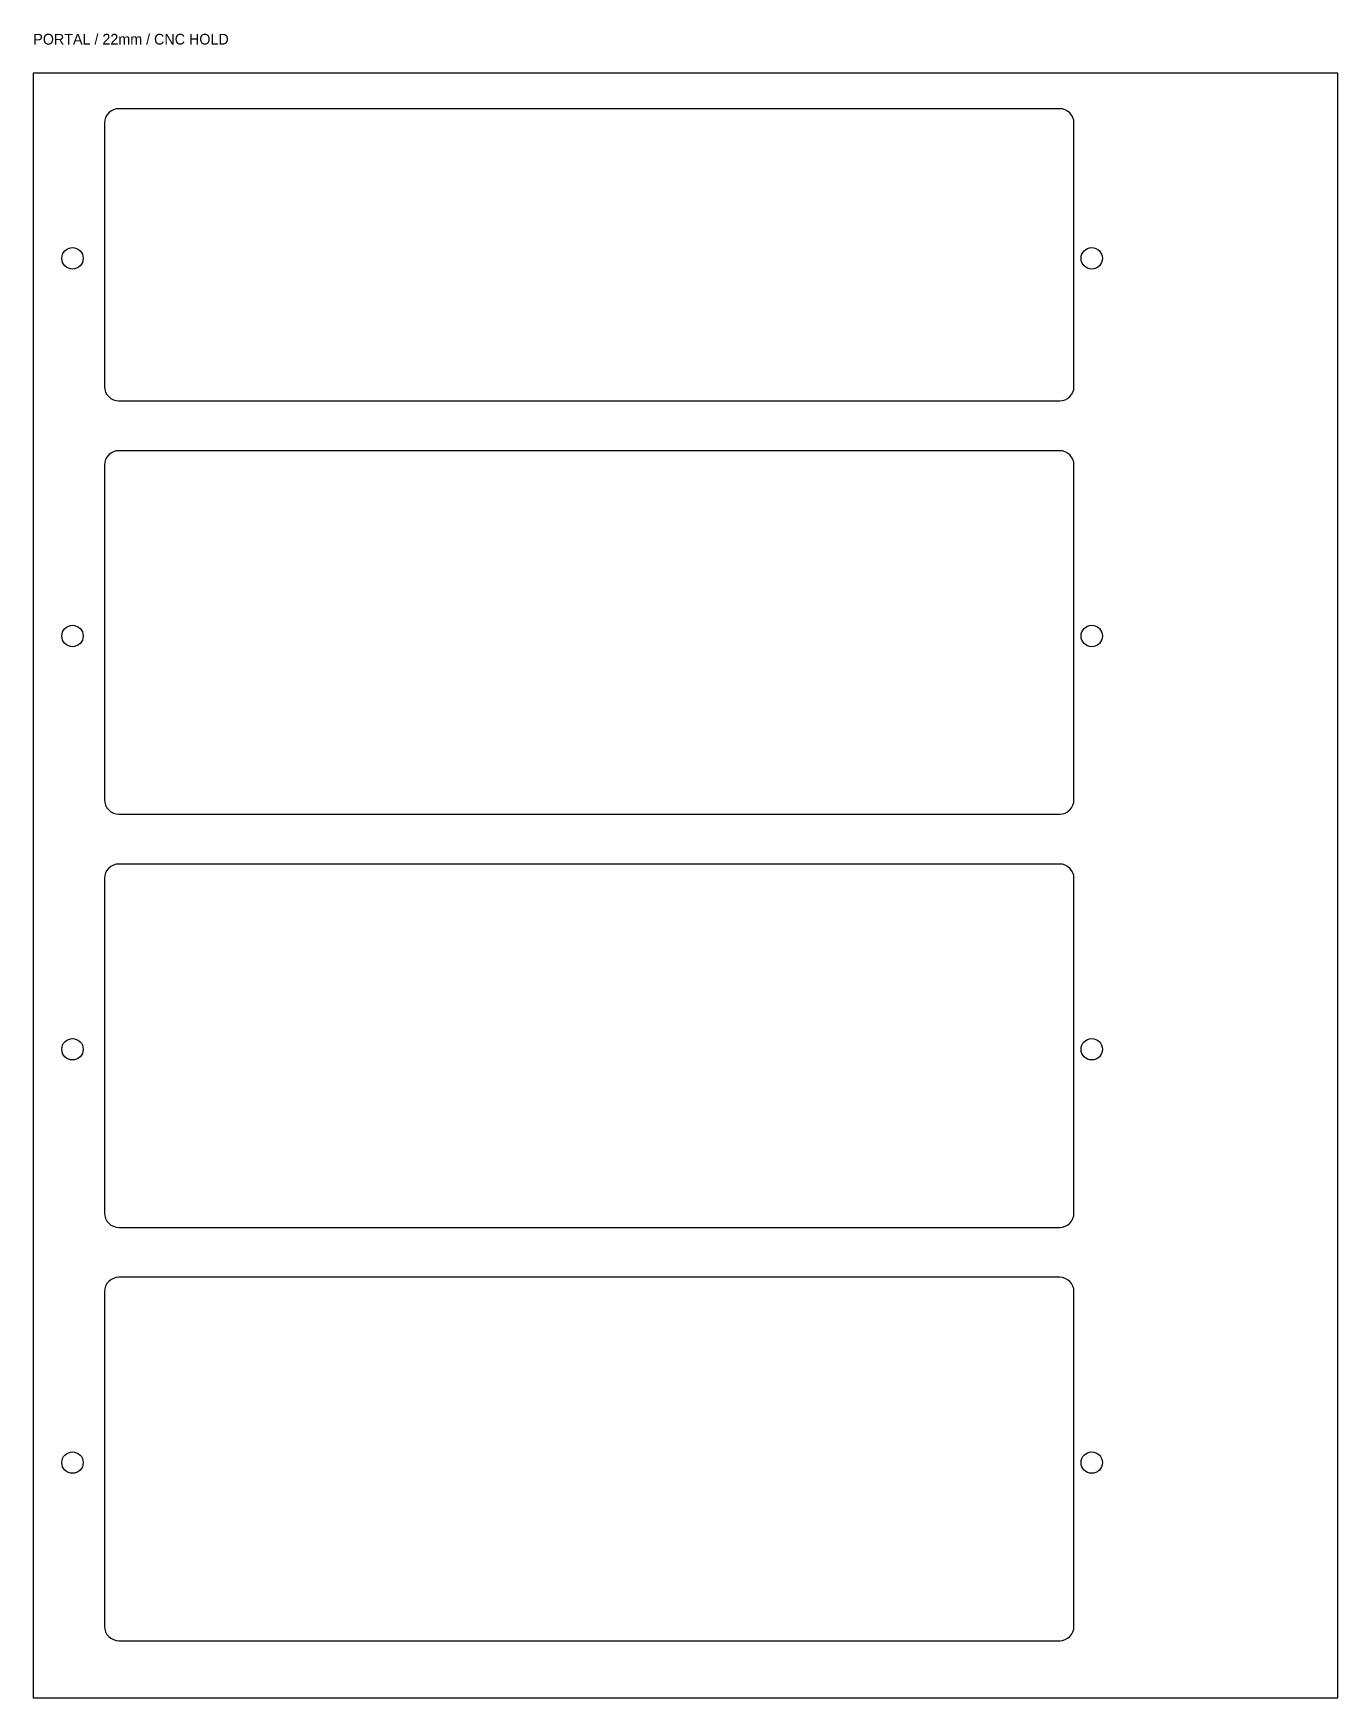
# Model space of a CAD drawing. Header units: millimetres. Extents: x 0 to 366, y 0 to 467.
import ezdxf

# ---------------------------------------------------------------- set-up
doc = ezdxf.new("R2010")
doc.units = ezdxf.units.MM
for name, color, linetype in [('CUT_INNER', 1, 'Continuous'), ('CUT_OUTER', 7, 'Continuous'), ('DRILL_THRU', 3, 'Continuous'), ('INFO_NO_CUT', 8, 'Continuous')]:
    doc.layers.add(name, color=color, linetype=linetype)

msp = doc.modelspace()

# ---------------------------------------------------------------- linework, layer by layer
at = {"layer": 'CUT_INNER'}
for points in [[(24, 364), (288, 364, 0.414214), (292, 368), (292, 442, 0.414214), (288, 446), (24, 446, 0.414214), (20, 442), (20, 368, 0.414214)], [(24, 248), (288, 248, 0.414214), (292, 252), (292, 346, 0.414214), (288, 350), (24, 350, 0.414214), (20, 346), (20, 252, 0.414214)], [(24, 132), (288, 132, 0.414214), (292, 136), (292, 230, 0.414214), (288, 234), (24, 234, 0.414214), (20, 230), (20, 136, 0.414214)], [(24, 16), (288, 16, 0.414214), (292, 20), (292, 114, 0.414214), (288, 118), (24, 118, 0.414214), (20, 114), (20, 20, 0.414214)]]:
    msp.add_lwpolyline(points, format="xyb", close=True, dxfattribs=at)
at = {"layer": 'CUT_OUTER'}
msp.add_lwpolyline([(0, 0), (366, 0), (366, 456), (0, 456)], close=True, dxfattribs=at)
at = {"layer": 'DRILL_THRU'}
for centre in [(11, 404), (297, 404), (11, 298), (297, 298), (11, 182), (297, 182), (11, 66), (297, 66)]:
    msp.add_circle(centre, 3, dxfattribs=at)

# ---------------------------------------------------------------- texts
at = {"layer": 'INFO_NO_CUT'}
msp.add_text('PORTAL / 22mm / CNC HOLD', height=3, dxfattribs=at).set_placement((0, 464))

doc.saveas('drawing.dxf')
